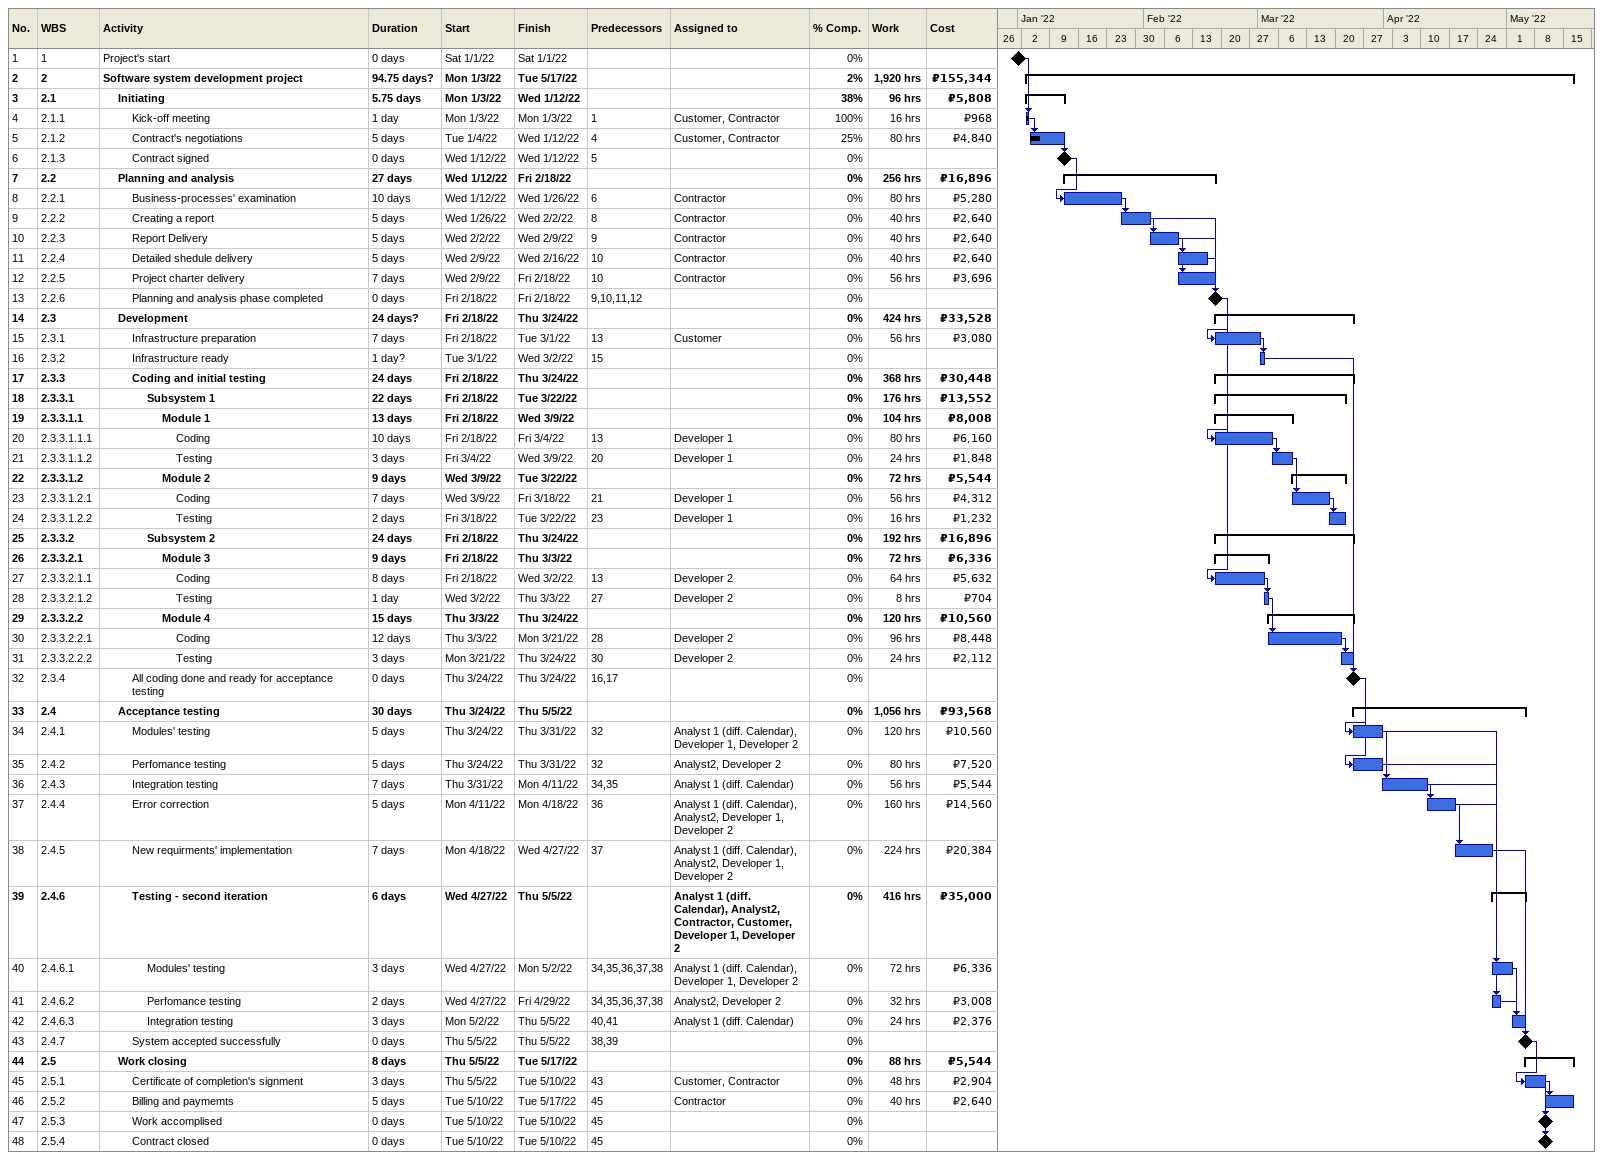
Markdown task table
| ID | WBS | Task | Duration | Start | Finish | Predecessors | Resources | % complete | Work (h) | Cost (₽) |
|---|---|---|---|---|---|---|---|---|---|---|
| 1 | 1 | Project's start | 0d | 2022-01-01 | 2022-01-01 |  |  | 0 |  |  |
| 2 | 2 | **Software system development project** | 94.75d? | 2022-01-03 | 2022-05-17 |  |  | 2 | 1920 | 155344 |
| 3 | 2.1 | **Initiating** | 5.75d | 2022-01-03 | 2022-01-12 |  |  | 38 | 96 | 5808 |
| 4 | 2.1.1 | Kick-off meeting | 1d | 2022-01-03 | 2022-01-03 | 1 | Customer, Contractor | 100 | 16 | 968 |
| 5 | 2.1.2 | Contract's negotiations | 5d | 2022-01-04 | 2022-01-12 | 4 | Customer, Contractor | 25 | 80 | 4840 |
| 6 | 2.1.3 | Contract signed | 0d | 2022-01-12 | 2022-01-12 | 5 |  | 0 |  |  |
| 7 | 2.2 | **Planning and analysis** | 27d | 2022-01-12 | 2022-02-18 |  |  | 0 | 256 | 16896 |
| 8 | 2.2.1 | Business-processes' examination | 10d | 2022-01-12 | 2022-01-26 | 6 | Contractor | 0 | 80 | 5280 |
| 9 | 2.2.2 | Creating a report | 5d | 2022-01-26 | 2022-02-02 | 8 | Contractor | 0 | 40 | 2640 |
| 10 | 2.2.3 | Report Delivery | 5d | 2022-02-02 | 2022-02-09 | 9 | Contractor | 0 | 40 | 2640 |
| 11 | 2.2.4 | Detailed shedule delivery | 5d | 2022-02-09 | 2022-02-16 | 10 | Contractor | 0 | 40 | 2640 |
| 12 | 2.2.5 | Project charter delivery | 7d | 2022-02-09 | 2022-02-18 | 10 | Contractor | 0 | 56 | 3696 |
| 13 | 2.2.6 | Planning and analysis phase completed | 0d | 2022-02-18 | 2022-02-18 | 9, 10, 11, 12 |  | 0 |  |  |
| 14 | 2.3 | **Development** | 24d? | 2022-02-18 | 2022-03-24 |  |  | 0 | 424 | 33528 |
| 15 | 2.3.1 | Infrastructure preparation | 7d | 2022-02-18 | 2022-03-01 | 13 | Customer | 0 | 56 | 3080 |
| 16 | 2.3.2 | Infrastructure ready | 1d? | 2022-03-01 | 2022-03-02 | 15 |  | 0 |  |  |
| 17 | 2.3.3 | **Coding and initial testing** | 24d | 2022-02-18 | 2022-03-24 |  |  | 0 | 368 | 30448 |
| 18 | 2.3.3.1 | **Subsystem 1** | 22d | 2022-02-18 | 2022-03-22 |  |  | 0 | 176 | 13552 |
| 19 | 2.3.3.1.1 | **Module 1** | 13d | 2022-02-18 | 2022-03-09 |  |  | 0 | 104 | 8008 |
| 20 | 2.3.3.1.1.1 | Coding | 10d | 2022-02-18 | 2022-03-04 | 13 | Developer 1 | 0 | 80 | 6160 |
| 21 | 2.3.3.1.1.2 | Testing | 3d | 2022-03-04 | 2022-03-09 | 20 | Developer 1 | 0 | 24 | 1848 |
| 22 | 2.3.3.1.2 | **Module 2** | 9d | 2022-03-09 | 2022-03-22 |  |  | 0 | 72 | 5544 |
| 23 | 2.3.3.1.2.1 | Coding | 7d | 2022-03-09 | 2022-03-18 | 21 | Developer 1 | 0 | 56 | 4312 |
| 24 | 2.3.3.1.2.2 | Testing | 2d | 2022-03-18 | 2022-03-22 | 23 | Developer 1 | 0 | 16 | 1232 |
| 25 | 2.3.3.2 | **Subsystem 2** | 24d | 2022-02-18 | 2022-03-24 |  |  | 0 | 192 | 16896 |
| 26 | 2.3.3.2.1 | **Module 3** | 9d | 2022-02-18 | 2022-03-03 |  |  | 0 | 72 | 6336 |
| 27 | 2.3.3.2.1.1 | Coding | 8d | 2022-02-18 | 2022-03-02 | 13 | Developer 2 | 0 | 64 | 5632 |
| 28 | 2.3.3.2.1.2 | Testing | 1d | 2022-03-02 | 2022-03-03 | 27 | Developer 2 | 0 | 8 | 704 |
| 29 | 2.3.3.2.2 | **Module 4** | 15d | 2022-03-03 | 2022-03-24 |  |  | 0 | 120 | 10560 |
| 30 | 2.3.3.2.2.1 | Coding | 12d | 2022-03-03 | 2022-03-21 | 28 | Developer 2 | 0 | 96 | 8448 |
| 31 | 2.3.3.2.2.2 | Testing | 3d | 2022-03-21 | 2022-03-24 | 30 | Developer 2 | 0 | 24 | 2112 |
| 32 | 2.3.4 | All coding done and ready for acceptance testing | 0d | 2022-03-24 | 2022-03-24 | 16, 17 |  | 0 |  |  |
| 33 | 2.4 | **Acceptance testing** | 30d | 2022-03-24 | 2022-05-05 |  |  | 0 | 1056 | 93568 |
| 34 | 2.4.1 | Modules' testing | 5d | 2022-03-24 | 2022-03-31 | 32 | Analyst 1 (diff. Calendar), Developer 1, Developer 2 | 0 | 120 | 10560 |
| 35 | 2.4.2 | Perfomance testing | 5d | 2022-03-24 | 2022-03-31 | 32 | Analyst2, Developer 2 | 0 | 80 | 7520 |
| 36 | 2.4.3 | Integration testing | 7d | 2022-03-31 | 2022-04-11 | 34, 35 | Analyst 1 (diff. Calendar) | 0 | 56 | 5544 |
| 37 | 2.4.4 | Error correction | 5d | 2022-04-11 | 2022-04-18 | 36 | Analyst 1 (diff. Calendar), Analyst2, Developer 1, Developer 2 | 0 | 160 | 14560 |
| 38 | 2.4.5 | New requirments' implementation | 7d | 2022-04-18 | 2022-04-27 | 37 | Analyst 1 (diff. Calendar), Analyst2, Developer 1, Developer 2 | 0 | 224 | 20384 |
| 39 | 2.4.6 | **Testing - second iteration** | 6d | 2022-04-27 | 2022-05-05 |  | Analyst 1 (diff. Calendar), Analyst2, Contractor, Customer, Developer 1, Developer 2 | 0 | 416 | 35000 |
| 40 | 2.4.6.1 | Modules' testing | 3d | 2022-04-27 | 2022-05-02 | 34, 35, 36, 37, 38 | Analyst 1 (diff. Calendar), Developer 1, Developer 2 | 0 | 72 | 6336 |
| 41 | 2.4.6.2 | Perfomance testing | 2d | 2022-04-27 | 2022-04-29 | 34, 35, 36, 37, 38 | Analyst2, Developer 2 | 0 | 32 | 3008 |
| 42 | 2.4.6.3 | Integration testing | 3d | 2022-05-02 | 2022-05-05 | 40, 41 | Analyst 1 (diff. Calendar) | 0 | 24 | 2376 |
| 43 | 2.4.7 | System accepted successfully | 0d | 2022-05-05 | 2022-05-05 | 38, 39 |  | 0 |  |  |
| 44 | 2.5 | **Work closing** | 8d | 2022-05-05 | 2022-05-17 |  |  | 0 | 88 | 5544 |
| 45 | 2.5.1 | Certificate of completion's signment | 3d | 2022-05-05 | 2022-05-10 | 43 | Customer, Contractor | 0 | 48 | 2904 |
| 46 | 2.5.2 | Billing and paymemts | 5d | 2022-05-10 | 2022-05-17 | 45 | Contractor | 0 | 40 | 2640 |
| 47 | 2.5.3 | Work accomplised | 0d | 2022-05-10 | 2022-05-10 | 45 |  | 0 |  |  |
| 48 | 2.5.4 | Contract closed | 0d | 2022-05-10 | 2022-05-10 | 45 |  | 0 |  |  |
